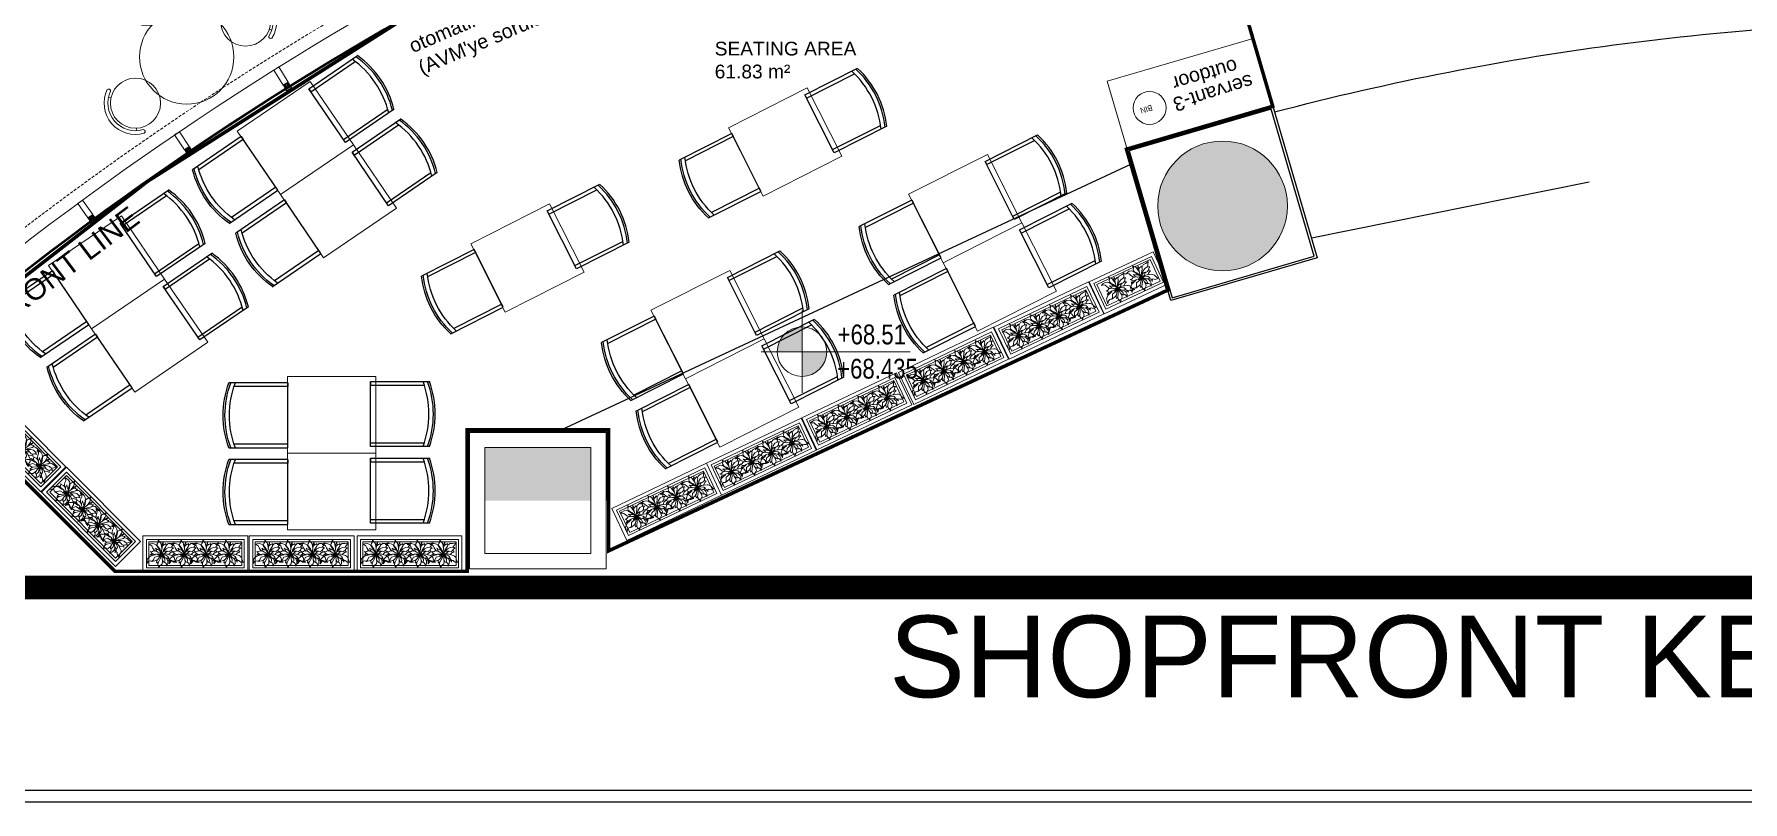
# Model space of a CAD drawing. Header units: millimetres. Extents: x 9129 to 19685, y -6152 to 3305.
# Drawn here: x 15344 to 16793, y 186 to 837 of the extents above; entities that cross this region are included whole.
import ezdxf
from ezdxf.enums import TextEntityAlignment as Align
from ezdxf.xclip import XClip

# ---------------------------------------------------------------- set-up
doc = ezdxf.new("R2010")
doc.units = ezdxf.units.MM
doc.header["$LTSCALE"] = 5
doc.header["$XCLIPFRAME"] = 0
doc.linetypes.add('DASHEDX2', pattern=[1.5, 1, -0.5])
doc.linetypes.add('HIDDENX2', pattern=[0.75, 0.5, -0.25])
for name, color, linetype, lineweight in [('141125_RT1$0$2DKOT_200', 2, 'Continuous', 0), ('141125_RT1$0$LP-CLADDING', 31, 'Continuous', 15), ('141125_RT1$0$LP-CONCRETE', 4, 'Continuous', 15), ('141125_RT1$0$LP-CONCRETE_HATCH', 251, 'Continuous', 9), ('141125_RT1$0$LP-LEVELMARK', 2, 'Continuous', 9), ('141125_RT1$0$LP-SHOPFRONT', 230, 'Continuous', 9), ('2DGORUNUS3', 41, 'Continuous', 0), ('A-_WIND----_E-', 4, 'Continuous', 13), ('LP-AREA_POLYLINE', 7, 'Continuous', 5), ('LP-HATCH', 8, 'Continuous', 9), ('no3_ahşap gorunus on kalın', 34, 'Continuous', 20), ('no3_duvar kaplama', 8, 'Continuous', 9), ('no3_mermer gorunus on', 31, 'Continuous', 15), ('no3_sandalye masa', 202, 'Continuous', 15), ('no3_tefriş izdüşüm', 87, 'Continuous', 15), ('no3_tefriş kesit ön', 24, 'Continuous', 25), ('no3_yazı tefriş', 152, 'Continuous', 15), ('no3_ölçü tefriş', 252, 'Continuous', 0)]:
    doc.layers.add(name, color=color, linetype=linetype, lineweight=lineweight)
for name, color, linetype in [('I-Anno-Note', 11, 'Continuous'), ('LP-DIMENSION_INT_100', 51, 'Continuous'), ('LP-RETAIL_LINE', 10, 'DASHEDX2'), ('LP-UNIT_LINE', 170, 'Continuous'), ('xref_4_vitrin_kaplama$0$2DCAM', 6, 'Continuous')]:
    doc.layers.add(name, color=color, linetype=linetype)
doc.styles.add('141125_RT1$0$OLCU', font='arial.ttf', dxfattribs={"width": 0.8})
doc.styles.add('AR_TEXT_200', font='arial.ttf', dxfattribs={"height": 40})
doc.styles.add('ATG_ROMANS', font='GOTHIC.TTF', dxfattribs={"width": 0.75})
doc.styles.get("Standard").update_dxf_attribs({"font": 'arial.ttf'})
doc.styles.add('TEXT-500', font='arial.ttf', dxfattribs={"height": 1.25})
pattern_1 = [(0, (0, 0), (0.9375, 1.875), [0, -1.875])]

# ---------------------------------------------------------------- blocks, each defined once
blk = doc.blocks.new('sand3 utr')
at = {"layer": 'no3_sandalye masa', "ltscale": 50}
for p, q in [((98898.1, -13716.7), (98900, -13715.3)), ((98938.2, -13716.7), (98936.4, -13715.3))]:
    blk.add_line(p, q, dxfattribs=at)
blk.add_circle((98918.2, -13701.2), 23, dxfattribs=at)
for centre, radius, start, end in [((98893.7, -13712.7), 1.82, 42.0692, 185.739), ((98942.6, -13712.7), 1.82, 354.261, 137.9308), ((98918.2, -13701.2), 28.7, 203.9041, 336.0959), ((98918.2, -13701.2), 25.3, 203.9041, 336.0959)]:
    blk.add_arc(centre, radius, start, end, dxfattribs=at)
blk = doc.blocks.new('rafine sandalye 2 turkıs')
at = {"color": 6, "ltscale": 12, "xscale": -1, "rotation": 176.9426487830267}
blk.add_blockref('sand3 utr', (-87719.4, -7194), dxfattribs=at)
blk = doc.blocks.new('s42')
at = {"layer": 'no3_duvar kaplama', "xscale": -0.9250131555666111, "yscale": 0.9250131555666113, "zscale": 0.9250131555666113, "rotation": 266.9693873691843}
blk.add_blockref('rafine sandalye 2 turkıs', (15457.9, -17304.7), dxfattribs=at)
blk = doc.blocks.new('mgdlkgm')
at = {"layer": '141125_RT1$0$LP-CONCRETE_HATCH'}
h = blk.add_hatch(color=256, dxfattribs=at)
edge = h.paths.add_edge_path()
edge.add_arc((62826.9, -8590), 55, 0, 360)
blk.add_hatch(color=256, dxfattribs=at).paths.add_polyline_path([(62201.1, -8794.8), (62291.1, -8794.8), (62291.1, -8884.8), (62201.1, -8884.8)])
at = {"layer": '141125_RT1$0$LP-CONCRETE'}
blk.add_lwpolyline([(62201.1, -8794.8), (62291.1, -8794.8), (62291.1, -8884.8), (62201.1, -8884.8)], close=True, dxfattribs=at)
blk.add_circle((62826.9, -8590), 55, dxfattribs=at)
blk = doc.blocks.new('Mullion')
at = {"layer": 'A-_WIND----_E-', "lineweight": 0, "ltscale": 0.3}
h = blk.add_hatch(dxfattribs=at)
h.set_pattern_fill('DOTS', color=8, scale=30)
h.set_pattern_definition(pattern_1)
h.paths.add_polyline_path([(0, 25), (-30, 25), (-30, 10), (0, 10)])
h = blk.add_hatch(dxfattribs=at)
h.set_pattern_fill('DOTS', color=8, scale=30)
h.set_pattern_definition(pattern_1)
h.paths.add_polyline_path([(0, -25), (-30, -25), (-30, -10), (0, -10)])
at = {"layer": 'A-_WIND----_E-', "color": 8, "lineweight": 0, "ltscale": 0.3}
for points in [[(-185, 25), (-35, 25), (-35, -25), (-185, -25)], [(-35, -5), (0, -5), (0, 5), (-35, 5)], [(-30, 10), (0, 10), (0, 25), (-30, 25)], [(5, 25), (21, 25), (21, -25), (5, -25)], [(-30, -10), (0, -10), (0, -25), (-30, -25)]]:
    blk.add_lwpolyline(points, close=True, dxfattribs=at)
blk = doc.blocks.new('141125_RT1$0$KOT_200')
at = {"layer": '141125_RT1$0$LP-LEVELMARK'}
h = blk.add_hatch(color=256, dxfattribs=at)
h.paths.add_polyline_path([(50, 0, 0.414214), (0, 50), (0, 0)])
h.paths.add_polyline_path([(0, -50), (0, 0), (-50, 0, 0.414214)])
for points in [[(0, 82.9), (0, -218.6)], [(82.9, 0), (-82.9, 0)]]:
    blk.add_lwpolyline(points, dxfattribs=at)
blk.add_circle((0, 0), 50, dxfattribs=at)
at = {"layer": '141125_RT1$0$LP-LEVELMARK', "style": '141125_RT1$0$OLCU', "width": 0.8}
blk.add_attdef('KABA-KOT', text='', height=40, rotation=270, dxfattribs=at).set_placement((-14.2, -71.1), align=Align.TOP_LEFT)
blk.add_attdef('INCE-KOT', text='', height=40, rotation=270, dxfattribs=at).set_placement((2.9, -72.1), align=Align.BOTTOM_LEFT)
blk = doc.blocks.new('A$C25195F0E')
at = {"layer": 'LP-AREA_POLYLINE', "elevation": 0}
for points in [[(1241.3, 1481.8), (1740.6, 982.4), (1740.6, -260.5, 0.060132), (1740.6, -260.5), (1740.6, -260.5), (1740.6, -260.5), (1740.6, -260.5), (1740.6, -260.5), (1740.6, -260.5), (1740.6, -260.5), (1740.6, -260.5), (1740.6, -260.5, 0.142516), (363.9, -881.8), (-329.2, -187.7), (-378.7, -138.2)], [(1832.1, 631.3), (1832.1, -450.6, 0.036002), (1478.4, -517.8), (1520.5, -661.4), (1396.3, -697.8), (1431.3, -817.3), (1295.9, -880.4), (957, -1038.4), (957, -935.7), (837, -935.7), (837, -1055.7), (538.1, -1055.7), (364.2, -881.5), (364.2, -881.5, -0.142737), (1742.1, -260.5), (1742.1, 631.3)]]:
    blk.add_lwpolyline(points, format="xyb", close=True, dxfattribs=at)
blk = doc.blocks.new('tgr')
at = {"color": 5}
for p, q in [((84349, -49554), (89180, -47302)), ((108412, -49554), (103571, -47297)), ((93068, -47454, 0), (90713, -47929, 0)), ((99688, -47453, 0), (102038, -47927, 0)), ((84751, -50581), (89493, -48369, 0)), ((108011, -50581), (103258, -48365, 0)), ((83601, -50754), (83601, -71529)), ((84601, -50754), (84601, -71529)), ((108161, -50754), (108161, -71529)), ((109161, -50754), (109161, -71529)), ((84751, -71679), (89561, -71679, 0)), ((90761, -71679, 0), (101981, -71679, 0)), ((103181, -71679, 0), (108011, -71679, 0)), ((83601, -72679), (89561, -72679, 0)), ((90761, -72679, 0), (101981, -72679, 0)), ((103181, -72679, 0), (108011, -72679, 0))]:
    blk.add_line(p, q, dxfattribs=at)
for points in [[(90761, -48095), (89520, -48459), (89143, -47175), (90385, -46811)], [(102000, -48095), (103242, -48459), (103618, -47175), (102376, -46811)], [(83551, -49554), (84751, -49554), (84751, -50754), (83551, -50754)], [(108011, -49554), (109211, -49554), (109211, -50754), (108011, -50754)], [(83571, -49574), (84731, -49574), (84731, -50734), (83571, -50734)], [(108031, -49574), (109191, -49574), (109191, -50734), (108031, -50734)], [(83551, -57954), (84751, -57954), (84751, -59154), (83551, -59154)], [(83571, -57974), (84731, -57974), (84731, -59134), (83571, -59134)], [(108008, -66454), (109208, -66454), (109208, -67654), (108008, -67654)], [(108028, -66474), (109188, -66474), (109188, -67634), (108028, -67634)], [(89561, -71529), (90761, -71529), (90761, -72729), (89561, -72729)], [(89581, -71549), (90741, -71549), (90741, -72709), (89581, -72709)], [(108011, -71529), (109211, -71529), (109211, -72729), (108011, -72729)], [(108031, -71549), (109191, -71549), (109191, -72709), (108031, -72709)]]:
    blk.add_lwpolyline(points, close=True, dxfattribs=at)
at = {"color": 5, "elevation": 0}
for points in [[(90371, -46836), (89168, -47188), (89533, -48434), (90737, -48082)], [(102390, -46836), (103593, -47188), (103228, -48434), (102025, -48082)], [(108011, -57954), (109211, -57954), (109211, -59154), (108011, -59154)], [(108031, -57974), (109191, -57974), (109191, -59134), (108031, -59134)], [(83551, -66454), (84751, -66454), (84751, -67654), (83551, -67654)], [(83571, -66474), (84731, -66474), (84731, -67634), (83571, -67634)], [(83551, -71529), (84751, -71529), (84751, -72729), (83551, -72729)], [(83571, -71549), (84731, -71549), (84731, -72709), (83571, -72709)], [(101981, -71529), (103181, -71529), (103181, -72729), (101981, -72729)], [(102001, -71549), (103161, -71549), (103161, -72709), (102001, -72709)]]:
    blk.add_lwpolyline(points, close=True, dxfattribs=at)
at = {"color": 5, "extrusion": (0, 0, -1)}
blk.add_arc((-96381, -69572, 0), 23487, 75.2459, 104.7541, dxfattribs=at)
blk = doc.blocks.new('A$C48A02AB7')
at = {"xscale": 0.1, "yscale": 0.1, "zscale": 0.1}
blk.add_blockref('tgr', (-8370.1, 5060.4), dxfattribs=at)
blk = doc.blocks.new('plan3')
at = {"layer": '141125_RT1$0$LP-CLADDING', "elevation": 0, "flags": 128}
for points in [[(26364.4, -7970.1), (26364.4, -7910.1), (26484.4, -7910.1)], [(26366.4, -7970.1), (26366.4, -7912.1), (26482.4, -7912.1), (26482.4, -7970.1)], [(26484.4, -7910.1), (26484.4, -7970.1)]]:
    blk.add_lwpolyline(points, dxfattribs=at)
at = {"layer": '141125_RT1$0$LP-SHOPFRONT'}
blk.add_arc((27647.4, -9911.9), 2703.7, 107.5987, 133.2629, dxfattribs=at)
at = {"layer": '2DGORUNUS3', "linetype": 'HIDDENX2'}
blk.add_lwpolyline([(25764.4, -7970.1), (25764.4, -7930.1, -0.153565), (27238, -7209), (27238, -5980.3), (27603.2, -5980.3)], format="xyb", dxfattribs=at)
at = {"layer": 'A-_WIND----_E-', "color": 8, "lineweight": 0, "ltscale": 0.3, "elevation": 0}
blk.add_lwpolyline([(25775.9, -7970.1), (25775.9, -7934.1, -0.113196), (26824.3, -7316.2)], format="xyb", dxfattribs=at)
at = {"layer": 'LP-RETAIL_LINE', "ltscale": 0.2, "const_width": 3}
blk.add_lwpolyline([(27359.5, -6343.1), (27359.5, -7425, 0.036002), (27005.7, -7492.2), (27047.8, -7635.8), (26923.7, -7672.2), (26958.7, -7791.7), (26823.2, -7854.8), (26484.4, -8012.8), (26484.4, -7910.1), (26364.4, -7910.1), (26364.4, -8030.1), (26065.5, -8030.1), (25891.6, -7855.9), (25891.6, -7855.9, -0.142737), (27269.5, -7234.9), (27269.5, -6343.1)], format="xyb", close=True, dxfattribs=at)
at = {"layer": 'LP-UNIT_LINE', "color": 252, "lineweight": 100, "ltscale": 0.1, "const_width": 20, "elevation": 0}
blk.add_lwpolyline([(27603.2, -5413.9), (27603.2, -8043.8), (25002.8, -8043.8), (25002.8, -5413.9)], close=True, dxfattribs=at)
at = {"layer": 'no3_ölçü tefriş'}
blk.add_lwpolyline([(26379.4, -7925.1), (26469.4, -7925.1), (26469.4, -8015.1), (26379.4, -8015.1)], close=True, dxfattribs=at)
at = {"layer": 'xref_4_vitrin_kaplama$0$2DCAM'}
blk.add_arc((27647.4, -9911), 2703.8, 107.5987, 133.2608, dxfattribs=at)
at = {"layer": '141125_RT1$0$LP-LEVELMARK'}
ref = blk.add_blockref('141125_RT1$0$KOT_200', (26648.5, -7843.9), dxfattribs=dict(at, xscale=0.4199999999999998, yscale=0.4199999999999998, zscale=0.4199999999999998, rotation=90.00000000000077))
XClip(ref).set_block_clipping_path([(-300.4715783101, -2310.2459765111), (5785.8061863477, 3918.2941745671)])
ref.add_attrib('INCE-KOT', '+68.51', dxfattribs={"layer": '141125_RT1$0$2DKOT_200', "height": 16.8, "style": '141125_RT1$0$OLCU', "width": 0.8}).set_placement((26678.7, -7842.7), align=Align.BOTTOM_LEFT)
ref.add_attrib('KABA-KOT', '+68.435', dxfattribs={"layer": '141125_RT1$0$2DKOT_200', "height": 16.8, "style": '141125_RT1$0$OLCU', "width": 0.8}).set_placement((26678.3, -7849.9), align=Align.TOP_LEFT)
at = {"layer": 'A-_WIND----_E-'}
ref = blk.add_blockref('Mullion', (26212.2, -7619.6), dxfattribs=dict(at, xscale=0.09999999999999996, yscale=0.09999999999999996, zscale=0.09999999999999996, rotation=301.1012003906822))
XClip(ref).set_block_clipping_path([(-3245.9753666517, -12166.5714659778), (10266.9379526629, 10232.9798822182), (-11620.9985464275, 23437.252773813), (-25133.9118657421, 1037.701425617)])
ref = blk.add_blockref('Mullion', (26128.5, -7674.2), dxfattribs=dict(at, xscale=0.1000000000000001, yscale=0.1000000000000001, zscale=0.1000000000000001, rotation=303.2203282626098))
XClip(ref).set_block_clipping_path([(-3691.8859701544, -11038.281854224), (10640.0614627026, 10846.27913652), (-10744.6472678344, 24850.8790698996), (-25076.5947006914, 2966.3180791555)])
ref = blk.add_blockref('Mullion', (26046.8, -7731.9), dxfattribs=dict(at, xscale=0.09999999999999996, yscale=0.09999999999999996, zscale=0.09999999999999996, rotation=305.339456134538))
XClip(ref).set_block_clipping_path([(-4095.7704838435, -9894.2752922204), (11035.6079623119, 11445.3618484387), (-9816.6232001662, 26231.1334661292), (-24948.0016463215, 4891.49632547)])
at = {"layer": 'LP-DIMENSION_INT_100', "color": 0}
ref = blk.add_blockref('mgdlkgm', (-35821.7, 869.7), dxfattribs=at)
XClip(ref).set_block_clipping_path([(60824.4977743, -8839.7825836436), (63440.4846377529, -6283.5459224874)])
at = {"layer": 'LP-DIMENSION_INT_100', "color": 2}
ref = blk.add_blockref('A$C48A02AB7', (26379.4, -8015.1), dxfattribs=at)
XClip(ref).set_block_clipping_path([(-1376.6039787397, 45.0035825949), (1223.7892346289, 2601.2402437511)])
at = {"layer": 'no3_ahşap gorunus on kalın'}
ref = blk.add_blockref('A$C25195F0E', (25527.4, -6974.4), dxfattribs=at)
XClip(ref).set_block_clipping_path([(-524.5749777342, -995.7045508397), (2091.4118857187, 1560.5321103166)])
at = {"ltscale": 0.05, "extrusion": (-2.07837e-08, -5.40479e-09, 1), "insert": (25906.6, -7859.8, 0), "char_height": 18, "width": 368.726, "attachment_point": 4, "text_direction": (0.797829, 0.602884, 0), "style": 'TEXT-500'}
blk.add_mtext('SHOPFRONT LINE', dxfattribs=at)
at = {"insert": (26722.3, -8137.9, 0), "char_height": 69.191, "attachment_point": 7}
blk.add_mtext('SHOPFRONT KEY PLAN', dxfattribs=at)
at = {"layer": 'LP-HATCH', "color": 1, "insert": (26574.4, -7581.1, 0), "char_height": 11.639, "attachment_point": 1, "style": 'AR_TEXT_200'}
blk.add_mtext_dynamic_manual_height_columns('{\\C0;SEATING AREA\\P61.83 m²}', width=346.088, gutter_width=200, heights=[0], dxfattribs=at)
at = {"layer": 'no3_yazı tefriş', "insert": (26313.6, -7579.8), "char_height": 12, "width": 306.448, "attachment_point": 1, "rotation": 23.1107}
blk.add_mtext("otomatik kapı\\P(AVM'ye sorulacak)", dxfattribs=at)
blk = doc.blocks.new('olea')
at = {"layer": 'no3_tefriş kesit ön'}
for p, q in [((12418.2, 3977.3), (12468.2, 3977.3)), ((12468.2, 3974.3), (12422.6, 3974.3)), ((12468.2, 3977.3), (12468.2, 3974.3)), ((12468.2, 3925.3), (12422.6, 3925.3)), ((12468.2, 3922.3), (12468.2, 3925.3))]:
    blk.add_line(p, q, dxfattribs=at)
blk.add_lwpolyline([(12468.2, 3977.3), (12468.2, 3922.3), (12418.2, 3922.3)], dxfattribs=at)
for centre in [(12491.4, 3949.8), (12493, 3949.8), (12496.8, 3949.8)]:
    blk.add_arc(centre, 78.1, 159.3903, 200.6097, dxfattribs=at)
blk = doc.blocks.new('dıs mekan')
at = {"layer": 'no3_mermer gorunus on', "elevation": 0}
blk.add_lwpolyline([(19416.2, -8287.5), (19416.2, -8362.5), (19481.2, -8362.5), (19481.2, -8287.5)], close=True, dxfattribs=at)
at = {"rotation": 269.9999251041265}
blk.add_blockref('olea', (15498.4, 4176.2, 0), dxfattribs=at)
at = {"xscale": -1, "rotation": 269.9999251041265}
blk.add_blockref('olea', (15499.5, -20830.4, 0), dxfattribs=at)
blk = doc.blocks.new('KUST')
for p, q in [((-537.8676, 92.1822), (-503.4711, 23.4489)), ((-537.8676, 92.1822), (-463.362, 42.1554)), ((-503.4711, 23.4489), (-455.6715, -41.7687)), ((-463.362, 42.1554), (-434.0514, 39.6126)), ((-434.0514, 39.6126), (-403.9215, 49.5621)), ((-403.9215, 49.5621), (-374.8854, 71.5005)), ((-374.8854, 71.5005), (-341.4504, 80.271)), ((-358.7583, 88.0074), (-229.3899, 109.6617)), ((-358.7583, 88.0074), (-310.0158, 66.0072)), ((-310.0158, 66.0072), (-233.4045, 0.1647)), ((-244.2306, 189.663), (-184.0665, 173.124)), ((-244.2306, 189.663), (-239.1174, 162.3573)), ((-239.685, 336.1335), (-188.841, 298.3176)), ((-239.685, 336.1335), (-230.5524, 293.5158)), ((-239.1174, 162.3573), (-222.4227, 129.9063)), ((-233.4045, 0.1647), (-104.4477, 15.573)), ((-230.5524, 293.5158), (-228.4788, 238.8108)), ((-229.3899, 109.6617), (-170.6724, 96.4188)), ((-228.4788, 238.8108), (-205.3482, 189.6309)), ((-222.4227, 129.9063), (-187.4313, 100.788)), ((-205.3482, 189.6309), (-82.8231, 96.9543)), ((-188.841, 298.3176), (-145.0284, 287.3016)), ((-170.6724, 96.4188), (-11.1693, 3.2088)), ((-145.0284, 287.3016), (-100.7124, 274.3698)), ((-104.4477, 15.573), (-11.1693, 3.2088)), ((-103.8069, 15.2436), (-102.168, 14.9529)), ((-100.7124, 274.3698), (-63.8991, 204.2265)), ((-93.9786, 13.4904), (-90.7011, 12.9066)), ((-84.1506, 11.7402), (-77.6001, 10.5738)), ((-82.8231, 96.9543), (-5.4015, 0.8193)), ((-74.3223, 9.9837), (-26.889, 1.5219)), ((-69.1038, -9.9426), (0, 0)), ((-63.8991, 204.2265), (-48.8157, 155.9439)), ((-54.0846, 171.0501), (-47.685, 172.728)), ((-49.3332, 148.7067), (-43.5333, 227.9823)), ((-49.3332, 148.7067), (0, 0)), ((-43.5333, 227.9823), (-23.2542, 259.9023)), ((-23.2542, 259.9023), (11.8653, 211.821)), ((-17.6787, 254.2578), (6.276, 279.9246)), ((-7.1364, -16.143), (3.7995, 0.5379)), ((-5.8866, -3.7812), (3.7995, 0.5379)), ((-3.108, 385.9107), (13.8705, 328.9788)), ((-3.108, 385.9107), (58.5939, 322.2954)), ((-1.6707, -1.0344), (0, 0.0009)), ((0, 0), (4.8021, 74.922)), ((4.8021, 74.922), (26.7381, 170.7069)), ((6.276, 279.9246), (13.8705, 328.9788)), ((7.4709, 8.9997), (28.0566, 56.4675)), ((10.5516, 5.079), (104.7273, 68.3943)), ((11.8653, 211.821), (26.7381, 170.7069)), ((17.4273, 1.8357), (124.7544, 38.8617)), ((28.0566, 56.4675), (47.4564, 122.9415)), ((43.1214, -0.966), (84.7413, 11.9958)), ((47.4564, 122.9415), (72.0612, 153.9483)), ((58.5939, 322.2954), (86.6502, 262.1292)), ((72.0612, 153.9483), (109.749, 174.0645)), ((77.2065, 158.187), (92.148, 202.1874)), ((84.7413, 11.9958), (97.8243, 1.1055)), ((86.6502, 262.1292), (92.148, 202.1874)), ((91.5894, 226.8426), (125.226, 247.6959)), ((97.8243, 1.1055), (122.4015, -6.7728)), ((104.7273, 68.3943), (143.8662, 129.8148)), ((109.749, 174.0645), (145.1205, 187.4358)), ((124.4295, 182.1168), (163.8291, 272.1429)), ((124.7544, 38.8617), (258.8289, 151.7829)), ((125.226, 247.6959), (136.3314, 283.3464)), ((134.5461, 313.5705), (156.5415, 256.9062)), ((134.5461, 313.5705), (136.3314, 283.3464)), ((143.8662, 129.8148), (145.1205, 187.4358)), ((161.5494, 68.1771), (192.8925, 83.3337)), ((163.8291, 272.1429), (195.8727, 282.5934)), ((164.136, 72.5508), (165.4038, 69.1908)), ((192.8925, 83.3337), (220.4775, 63.9702)), ((195.8727, 282.5934), (210.402, 313.0074)), ((203.5905, -12.0759), (247.0278, 9.549)), ((210.402, 313.0074), (233.5008, 349.7589)), ((220.4775, 63.9702), (263.7864, 54.8676)), ((233.5008, 349.7589), (324.2022, 394.0086)), ((247.0278, 9.549), (278.2563, 7.5096)), ((258.8289, 151.7829), (282.0237, 180.375)), ((263.7864, 54.8676), (323.7306, 60.3606)), ((278.2563, 7.5096), (311.49, -2.1903)), ((282.0237, 180.375), (304.4313, 235.3593)), ((292.392, 2.7375), (306.972, 15.042)), ((295.926, 306.7908), (302.9253, 365.9202)), ((295.926, 306.7908), (304.4313, 235.3593)), ((302.9253, 365.9202), (324.2022, 394.0086)), ((306.972, 15.042), (323.7306, 60.3606)), ((-455.6715, -41.7687), (-359.6967, -80.0241)), ((-359.6967, -80.0241), (-226.8171, -71.7705)), ((-346.3254, -115.3953), (-285.5667, -97.4121)), ((-346.3254, -115.3953), (-308.3496, -119.7579)), ((-308.3496, -119.7579), (-266.3862, -133.7289)), ((-288.5787, -210.7407), (-264.537, -130.7739)), ((-288.5787, -210.7407), (-265.7958, -188.3949)), ((-285.5667, -97.4121), (-242.427, -73.5558)), ((-265.7958, -188.3949), (-229.3257, -187.0125)), ((-264.9765, -425.5371), (-213.9768, -393.7455)), ((-264.9765, -425.5371), (-200.7018, -420.9549)), ((-264.537, -130.7739), (-224.2125, -89.502)), ((-229.3257, -187.0125), (-191.8533, -189.4617)), ((-226.8171, -71.7705), (-198.8706, -67.0533)), ((-224.2125, -89.502), (-172.0182, -77.8587)), ((-213.9768, -393.7455), (-186.1356, -351.6588)), ((-203.6997, -52.3752), (-191.6472, -81.006)), ((-200.7018, -420.9549), (-125.5371, -403.2852)), ((-191.8533, -189.4617), (-157.4889, -172.2633)), ((-186.1356, -351.6588), (-185.481, -283.9599)), ((-185.481, -283.9599), (-174.1515, -225.744)), ((-174.1515, -225.744), (-144.3603, -162.6024)), ((-172.0182, -77.8587), (-84.1506, -38.6787)), ((-157.4889, -172.2633), (-105.4458, -131.5797)), ((-127.542, -21.1785), (-104.1639, -8.9058)), ((-127.542, -21.1785), (-68.733, -42.5835)), ((-125.5371, -403.2852), (-74.6292, -363.3315)), ((-114.0516, -150.6387), (-88.2201, -100.8933)), ((-114.0516, -150.6387), (-107.2401, -200.0085)), ((-112.0101, -244.2285), (-69.5433, -179.8896)), ((-112.0101, -244.2285), (-107.2401, -200.0085)), ((-104.1639, -8.9058), (-69.1038, -9.9426)), ((-92.0517, -101.8983), (-88.2201, -100.8933)), ((-88.2201, -100.8933), (-37.4082, -52.7826)), ((-74.6292, -363.3315), (-48.2025, -323.6619)), ((-69.5433, -179.8896), (-21.1485, -130.3644)), ((-68.733, -42.5835), (-6.6879, -4.1427)), ((-48.2025, -323.6619), (-27.96, -205.8129)), ((-37.4082, -52.7826), (-9.2376, -16.3308)), ((-27.96, -205.8129), (-23.2542, -133.761)), ((-26.2023, -274.9215), (1.9638, -179.2833)), ((-26.2023, -274.9215), (-24.2247, -321.4668)), ((-25.1676, -177.4407), (-10.3818, -179.8623)), ((-24.2247, -321.4668), (-3.1995, -354.8265)), ((-21.1485, -130.3644), (2.2014, -7.8531)), ((-10.3818, -179.8623), (1.062, -179.3244)), ((-4.2066, -0.6042), (-0.888, -1.2612)), ((-3.1995, -354.8265), (30.1302, -372.6861)), ((-1.1673, -29.2785), (1.9638, -179.2833)), ((2.019, -6.7131), (31.3524, -104.3151)), ((2.4309, -1.9182), (14.0442, -4.2168)), ((2.4309, -5.2506), (27.2325, -22.6113)), ((7.956, -0.1785), (43.1214, -0.966)), ((11.8197, -12.9525), (88.884, -97.41)), ((14.319, -11.6067), (64.8423, -52.5606)), ((30.1302, -372.6861), (55.9893, -408.8724)), ((31.3524, -104.3151), (111.5433, -230.6055)), ((55.9893, -408.8724), (63.0204, -435.6744)), ((63.0204, -435.6744), (96.4464, -336.8751)), ((64.8423, -52.5606), (105.6429, -52.0914)), ((66.7878, -161.9088), (92.4639, -282.6738)), ((71.4615, -53.5707), (96.2541, -70.9251)), ((73.1187, -179.5578), (76.4283, -177.777)), ((78.6165, -214.959), (95.3157, -238.9551)), ((88.884, -97.41), (180.3042, -157.3242)), ((92.4639, -282.6738), (98.3919, -297.4869)), ((95.3157, -238.9551), (141.5133, -290.268)), ((96.2541, -70.9215), (175.818, -101.2071)), ((96.4464, -336.8751), (98.3919, -297.4869)), ((105.6429, -52.0914), (154.8066, -41.6703)), ((113.8368, -228.1632), (146.6952, -239.8017)), ((122.4015, -6.7728), (182.1261, -23.8449)), ((141.5133, -290.268), (171.5196, -311.046)), ((145.7613, -240.603), (171.5196, -311.046)), ((146.6952, -239.8017), (173.5887, -240.9324)), ((154.8066, -41.6703), (182.1261, -23.8449)), ((163.1883, -17.2257), (203.5905, -12.0759)), ((173.5887, -240.9324), (207.6462, -238.1379)), ((175.818, -101.2071), (267.1785, -114.0747)), ((180.3042, -157.3242), (205.98, -177.189)), ((205.98, -177.189), (225.0918, -211.0542)), ((207.6462, -238.1379), (235.1349, -249.3438)), ((218.8431, -199.6125), (284.7201, -219.9669)), ((225.0918, -211.0542), (235.1349, -249.3438)), ((267.1785, -114.0747), (358.9785, -81.8115)), ((284.7201, -219.9669), (301.5429, -221.6928)), ((301.5429, -221.6928), (380.9511, -196.7721)), ((311.49, -2.1903), (338.6721, -27.7977)), ((338.6721, -27.7977), (364.7508, -41.4207)), ((344.7786, -86.7645), (406.9977, -124.4613)), ((358.9785, -81.8115), (399.7149, -34.2933)), ((364.7508, -41.4207), (399.7149, -34.2933)), ((380.9511, -196.7721), (433.548, -178.8825)), ((406.9977, -124.4613), (477.6765, -175.4928)), ((433.548, -178.8825), (477.6765, -175.4928))]:
    blk.add_line(p, q)
blk = doc.blocks.new('saksı')
blk.add_lwpolyline([(18781.8, -7860), (18702.8, -7860), (18702.8, -7840), (18781.8, -7840), (18781.8, -7860)])
at = {"layer": 'no3_ahşap gorunus on kalın'}
for points in [[(18786.8, -7865), (18697.8, -7865), (18697.8, -7835), (18786.8, -7835)], [(18783.8, -7862), (18700.8, -7862), (18700.8, -7838), (18783.8, -7838)]]:
    blk.add_lwpolyline(points, close=True, dxfattribs=at)
at = {"layer": 'no3_tefriş izdüşüm', "color": 68, "lineweight": 9, "xscale": -0.02819861025324538, "yscale": 0.02819861025324538, "zscale": 0.02819861025324538, "rotation": 202.4643433134551}
for p in [(18714, -7850.5), (18733.1, -7850.5), (18751.7, -7850.5), (18771.1, -7850.5)]:
    blk.add_blockref('KUST', p, dxfattribs=at)
blk = doc.blocks.new('t522')
blk.add_lwpolyline([(19015.4, -8107.6), (18965.4, -8107.6), (18965.4, -8087.6), (19015.4, -8087.6), (19015.4, -8107.6)])
at = {"layer": 'no3_ahşap gorunus on kalın'}
for points in [[(19020.4, -8112.6), (18960.4, -8112.6), (18960.4, -8082.6), (19020.4, -8082.6)], [(19017.4, -8109.6), (18963.4, -8109.6), (18963.4, -8085.6), (19017.4, -8085.6)]]:
    blk.add_lwpolyline(points, close=True, dxfattribs=at)
at = {"layer": 'no3_tefriş izdüşüm', "color": 68, "lineweight": 9, "xscale": -0.02819861025324538, "yscale": 0.02819861025324538, "zscale": 0.02819861025324538, "rotation": 202.4643433134551}
for p in [(18980.1, -8098.1), (19002.6, -8098.1)]:
    blk.add_blockref('KUST', p, dxfattribs=at)
blk = doc.blocks.new('SET33')
at = {"layer": 'no3_mermer gorunus on', "lineweight": 9, "elevation": 0}
blk.add_lwpolyline([(20094.7, -7578.2), (19970.9, -7614.5), (19987.8, -7672.1), (20111.6, -7635.8)], close=True, dxfattribs=at)
at = {"layer": 'no3_mermer gorunus on', "lineweight": 9}
blk.add_circle((20006.9, -7637.2), 14, dxfattribs=at)
at = {"layer": 'I-Anno-Note', "color": 2, "insert": (20004.2, -7638.3), "char_height": 5, "attachment_point": 5, "rotation": 196.3326, "style": 'ATG_ROMANS'}
blk.add_mtext('\\A1;BIN', dxfattribs=at)
at = {"layer": 'no3_yazı tefriş', "char_height": 12, "width": 306.448, "attachment_point": 1}
for s, insert, rotation in [('servant-3', (20096, -7619.8), 197.3351), ('outdoor', (20082.9, -7606.9), 196.3326)]:
    blk.add_mtext(s, dxfattribs=dict(at, insert=insert, rotation=rotation))

msp = doc.modelspace()

# ---------------------------------------------------------------- linework, layer by layer
for points in [[(14046.7, 185.99), (18161.7, 185.99), (18161.7, 3125.99), (14046.7, 3125.99)], [(14056.7, 195.99), (18151.7, 195.99), (18151.7, 3115.99), (14056.7, 3115.99)]]:
    msp.add_lwpolyline(points, close=True)
at = {"layer": '141125_RT1$0$LP-CLADDING', "elevation": 0, "flags": 128}
msp.add_lwpolyline([(15829.31, 383.42), (15713.31, 383.42), (15713.31, 499.42), (15829.31, 499.42)], close=True, dxfattribs=at)
at = {"layer": 'no3_mermer gorunus on'}
msp.add_circle((15473.43, 817.54), 40, dxfattribs=at)

# ---------------------------------------------------------------- block references
msp.add_blockref('plan3', (-10653.09, 8411.55))
at = {"layer": 'no3_mermer gorunus on', "color": 3}
for name, p, rotation in [('t522', (-4360.57, -71.93), 25.03113851840773), ('saksı', (-4091.5, -385.51), 25.48913256704371), ('saksı', (-4172.27, -423.96), 25.48913256704371), ('saksı', (-4254.44, -462.52), 25.48913256704371), ('saksı', (7626.83, 19294.61), 315.0000000000005), ('saksı', (-4335.35, -500.97), 25.48913256704371), ('saksı', (7690.24, 19231.2), 315.0000000000005), ('saksı', (-4415.69, -539.27), 25.48913256704371)]:
    msp.add_blockref(name, p, dxfattribs=dict(at, rotation=rotation))
for p in [(-3261.64, 8246.38), (-3171.34, 8246.38), (-3079.91, 8246.38)]:
    msp.add_blockref('saksı', p, dxfattribs=at)
at = {"layer": 'no3_ölçü tefriş', "xscale": -1}
for p, rotation in [((30346.14, -9810.27), 303.7128044506731), ((24305.05, 16822.24), 40.37129102559711)]:
    msp.add_blockref('s42', p, dxfattribs=dict(at, rotation=rotation))
at = {"layer": 'no3_ölçü tefriş'}
for name, p, rotation in [('s42', (-2386.94, -3075.44), 33.03446913632834), ('dıs mekan', (11478.91, 21505.92, 0), 304.311167778813), ('dıs mekan', (14635.06, 21858.17, 0), 296.8212227587171), ('dıs mekan', (11515.55, 21452.23, 0), 304.311167778813), ('dıs mekan', (14787.81, 21801.72, 0), 296.8212227587171), ('dıs mekan', (11318.74, 21392.09, 0), 304.311167778813), ('dıs mekan', (14416.46, 21759.84, 0), 296.8212227587171), ('dıs mekan', (14817.14, 21743.71, 0), 296.8212227587171), ('dıs mekan', (11355.38, 21338.4, 0), 304.311167778813), ('dıs mekan', (14569.21, 21703.39, 0), 296.8212227587171), ('dıs mekan', (14598.54, 21645.38, 0), 296.8212227587171), ('dıs mekan', (23921.35, 19962.95, 0), 270.0000748958877), ('dıs mekan', (23921.35, 19897.95, 0), 270.0000748958877)]:
    msp.add_blockref(name, p, dxfattribs=dict(at, rotation=rotation))
at = {"layer": 'no3_ölçü tefriş', "color": 1}
msp.add_blockref('SET33', (-3716.69, 8411.55), dxfattribs=at)

doc.saveas('drawing.dxf')
